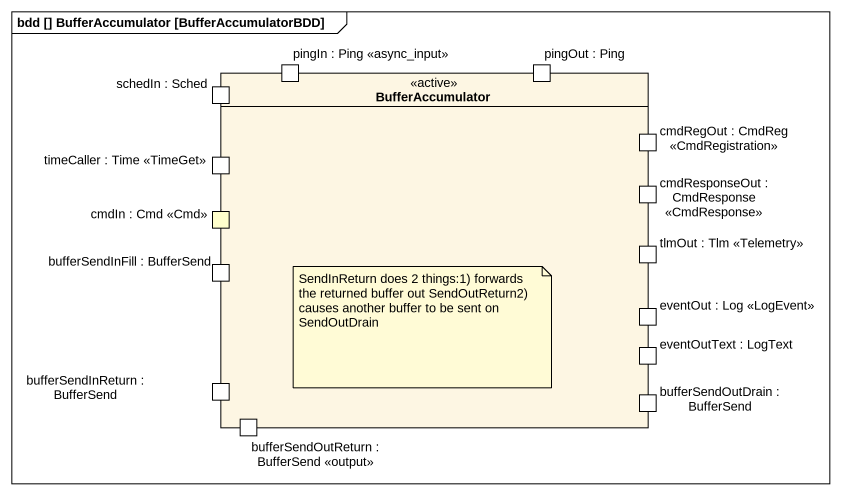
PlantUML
@startuml
mainframe bdd [] BufferAccumulator [BufferAccumulatorBDD]
rectangle BufferAccumulator <<active>> {
  port "schedIn : Sched" as schedIn_Sched
  port "pingIn : Ping <<async_input>>" as pingIn_Ping_async_input
  port "pingOut : Ping" as pingOut_Ping
  port "timeCaller : Time <<TimeGet>>" as timeCaller_Time_TimeGet
  port "cmdRegOut : CmdReg <<CmdRegistration>>" as cmdRegOut_CmdReg
  port "cmdIn : Cmd <<Cmd>>" as cmdIn_Cmd_Cmd #FFFFCC
  port "cmdResponseOut : CmdResponse <<CmdResponse>>" as cmdResponseOut_CmdResponse
  port "bufferSendInFill : BufferSend" as bufferSendInFill_BufferSend
  port "tlmOut : Tlm <<Telemetry>>" as tlmOut_Tlm_Telemetry
  port "eventOut : Log <<LogEvent>>" as eventOut_Log_LogEvent
  port "eventOutText : LogText" as eventOutText_LogText
  port "bufferSendInReturn : BufferSend" as bufferSendInReturn
  port "bufferSendOutReturn : BufferSend <<output>>" as bufferSendOutReturn
  port "bufferSendOutDrain : BufferSend" as bufferSendOutDrain
}
note as N1
  SendInReturn does 2 things:1) forwards the returned buffer out SendOutReturn2) causes another buffer to be sent on SendOutDrain
end note
N1 .. bufferSendInReturn
N1 .. bufferSendOutReturn
@enduml
